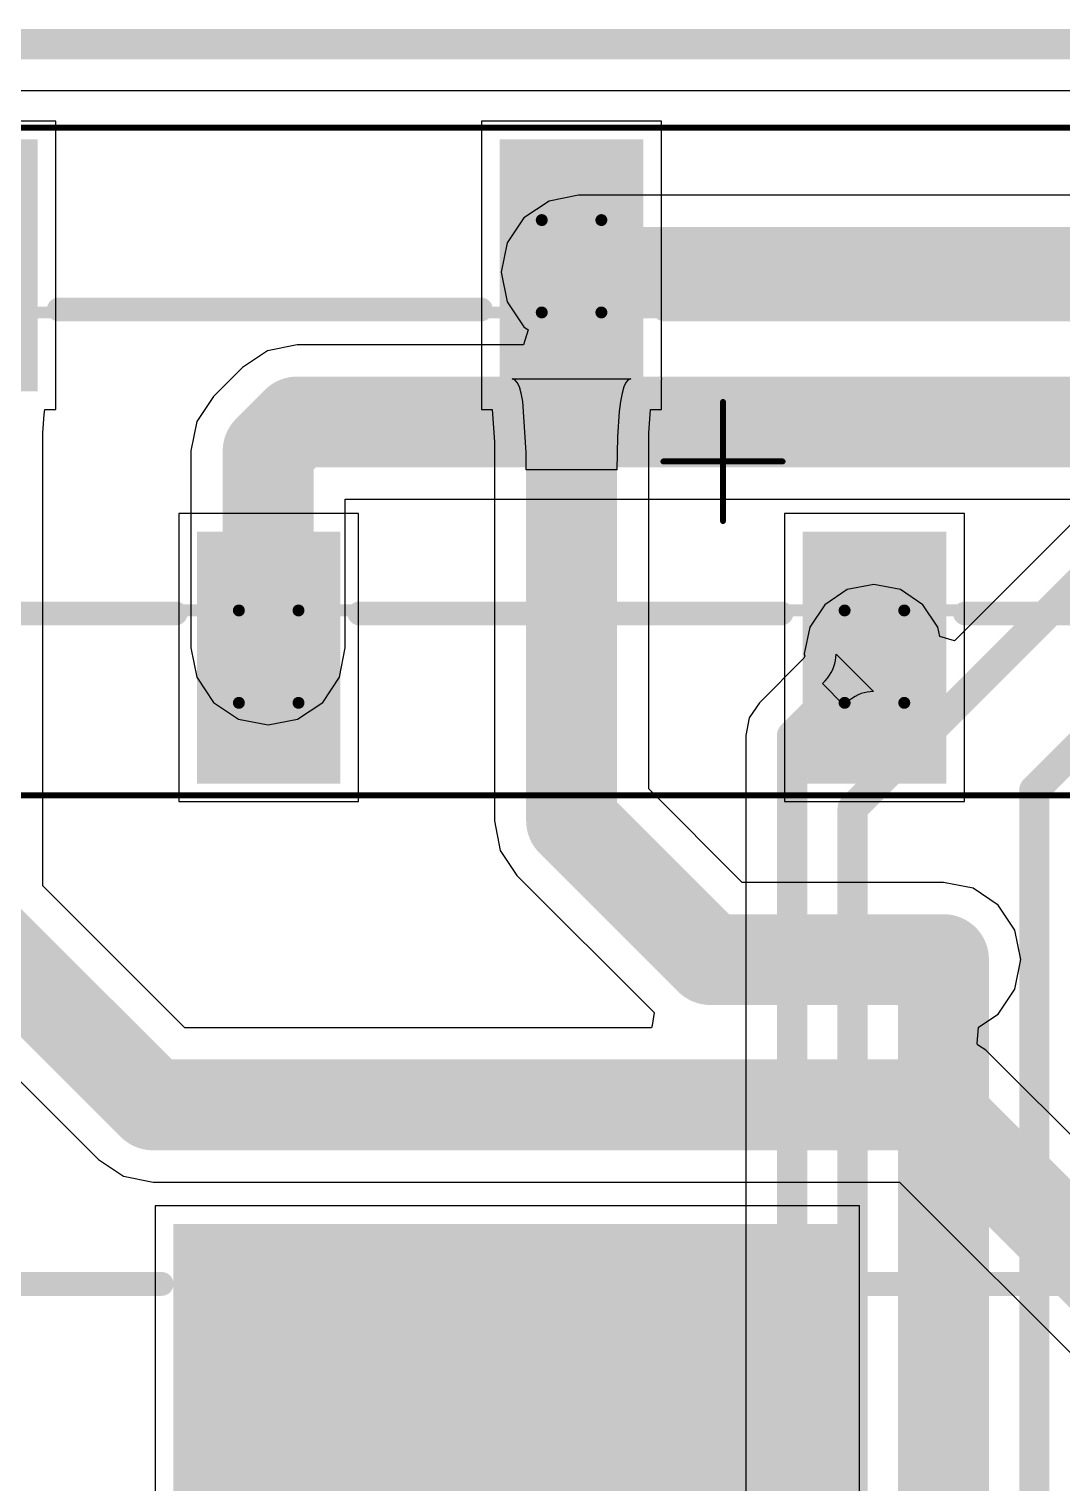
# Model space of a CAD drawing. Header units: millimetres. Extents: x 84.4 to 173.9, y 144 to 177.
# Drawn here: x 102.21 to 110.88, y 164.84 to 177.03 of the extents above; entities that cross this region are included whole.
import ezdxf

# ---------------------------------------------------------------- set-up
doc = ezdxf.new("R2010")
doc.units = ezdxf.units.MM
for name, color, linetype in [('BottomLayer', 5, 'Continuous'), ('KeepOutLayer', 6, 'Continuous'), ('Mechanical13', 56, 'Continuous'), ('Mechanical15', 56, 'Continuous'), ('MultiLayer', 9, 'Continuous'), ('TopLayer', 1, 'Continuous'), ('TopOverlay', 2, 'Continuous'), ('TopPaste', 8, 'Continuous'), ('TopSolder', 216, 'Continuous'), ('ViaHoleLayer', 16, 'Continuous')]:
    doc.layers.add(name, color=color, linetype=linetype)

# ---------------------------------------------------------------- blocks, each defined once
blk = doc.blocks.new('61000813321_18')
at = {"layer": 'Mechanical13', "const_width": 0.1}
for points in [[(-1.02, 2.025), (-1.52, 2.025)], [(-1.52, 2.025), (-1.52, 1.25)], [(-1.02, 2.025), (-1.02, 1.25)], [(3.56, 2.025), (3.56, 1.25)], [(4.06, 2.025), (3.56, 2.025)], [(4.06, 2.025), (4.06, 1.25)], [(10.41, 1.25), (-10.41, 1.25)], [(10.41, -1.25), (-10.41, -1.25)], [(1.02, -1.25), (1.02, -2.025)], [(1.52, -1.25), (1.52, -2.025)], [(1.52, -2.025), (1.02, -2.025)]]:
    blk.add_lwpolyline(points, dxfattribs=at)
at = {"layer": 'Mechanical13', "const_width": 0.05}
for points in [[(-1.545, 2.025, 1), (-1.495, 2.025, 1)], [(-1.545, 2.025, 1), (-1.495, 2.025, 1)], [(-1.045, 2.025, 1), (-0.995, 2.025, 1)], [(-1.045, 2.025, 1), (-0.995, 2.025, 1)], [(3.535, 2.025, 1), (3.585, 2.025, 1)], [(3.535, 2.025, 1), (3.585, 2.025, 1)], [(4.035, 2.025, 1), (4.085, 2.025, 1)], [(4.035, 2.025, 1), (4.085, 2.025, 1)], [(-1.545, 1.25, 1), (-1.495, 1.25, 1)], [(-1.045, 1.25, 1), (-0.995, 1.25, 1)], [(3.535, 1.25, 1), (3.585, 1.25, 1)], [(4.035, 1.25, 1), (4.085, 1.25, 1)], [(0.995, -1.25, 1), (1.045, -1.25, 1)], [(1.495, -1.25, 1), (1.545, -1.25, 1)], [(0.995, -2.025, 1), (1.045, -2.025, 1)], [(0.995, -2.025, 1), (1.045, -2.025, 1)], [(1.495, -2.025, 1), (1.545, -2.025, 1)], [(1.495, -2.025, 1), (1.545, -2.025, 1)]]:
    blk.add_lwpolyline(points, format="xyb", close=True, dxfattribs=at)
at = {"layer": 'Mechanical15', "const_width": 0.05}
for points in [[(10.685, 2.8), (-10.685, 2.8)], [(0, 0.5), (0, -0.5)], [(0.5, 0), (-0.5, 0)], [(10.685, -2.8), (-10.685, -2.8)]]:
    blk.add_lwpolyline(points, dxfattribs=at)
at = {"layer": 'Mechanical15', "const_width": 0.025}
for points in [[(-0.012, 0.5, 1), (0.012, 0.5, 1)], [(-0.512, 0, 1), (-0.487, 0, 1)], [(0.487, 0, 1), (0.512, 0, 1)], [(-0.012, -0.5, 1), (0.012, -0.5, 1)]]:
    blk.add_lwpolyline(points, format="xyb", close=True, dxfattribs=at)
at = {"layer": 'TopLayer'}
for points in [[(-1.77, 0.69), (-0.77, 0.69), (-1.77, 2.6), (-0.77, 2.6)], [(3.31, 0.69), (4.31, 0.69), (3.31, 2.6), (4.31, 2.6)], [(0.77, -2.6), (1.77, -2.6), (0.77, -0.69), (1.77, -0.69)]]:
    blk.add_solid(points, dxfattribs=at)
at = {"layer": 'TopOverlay', "const_width": 0.2}
for points in [[(-2.03, 1.275), (-5.57, 1.275)], [(3.05, 1.275), (-0.49, 1.275)], [(8.13, 1.275), (4.59, 1.275)], [(0.49, -1.275), (-3.05, -1.275)], [(5.57, -1.275), (2.03, -1.275)]]:
    blk.add_lwpolyline(points, dxfattribs=at)
at = {"layer": 'TopOverlay', "const_width": 0.1}
for points in [[(-2.08, 1.275, 1), (-1.98, 1.275, 1)], [(-0.54, 1.275, 1), (-0.44, 1.275, 1)], [(3, 1.275, 1), (3.1, 1.275, 1)], [(4.54, 1.275, 1), (4.64, 1.275, 1)], [(0.44, -1.275, 1), (0.54, -1.275, 1)], [(1.98, -1.275, 1), (2.08, -1.275, 1)], [(5.52, -1.275, 1), (5.62, -1.275, 1)]]:
    blk.add_lwpolyline(points, format="xyb", close=True, dxfattribs=at)
at = {"layer": 'TopPaste'}
for points in [[(-1.77, 0.69), (-0.77, 0.69), (-1.77, 2.6), (-0.77, 2.6)], [(3.31, 0.69), (4.31, 0.69), (3.31, 2.6), (4.31, 2.6)], [(0.77, -2.6), (1.77, -2.6), (0.77, -0.69), (1.77, -0.69)]]:
    blk.add_solid(points, dxfattribs=at)
at = {"layer": 'TopSolder'}
for points in [[(-1.872, 0.588), (-0.668, 0.588), (-1.872, 2.702), (-0.668, 2.702)], [(3.208, 0.588), (4.412, 0.588), (3.208, 2.702), (4.412, 2.702)], [(0.668, -2.702), (1.872, -2.702), (0.668, -0.588), (1.872, -0.588)], [(5.748, -2.702), (6.952, -2.702), (5.748, -0.588), (6.952, -0.588)]]:
    blk.add_solid(points, dxfattribs=at)
blk = doc.blocks.new('L_SMD_M_12_10_20')
at = {"layer": 'TopLayer'}
blk.add_solid([(-2.7, 3.4), (2.7, 3.4), (-2.7, 6.4), (2.7, 6.4)], dxfattribs=at)
at = {"layer": 'TopOverlay', "const_width": 0.2}
for points in [[(-6, 6), (-2.9, 6)], [(2.9, 6), (6, 6)]]:
    blk.add_lwpolyline(points, dxfattribs=at)
at = {"layer": 'TopOverlay', "const_width": 0.1}
for points in [[(-2.95, 6, 1), (-2.85, 6, 1)], [(2.85, 6, 1), (2.95, 6, 1)]]:
    blk.add_lwpolyline(points, format="xyb", close=True, dxfattribs=at)
at = {"layer": 'TopPaste'}
blk.add_solid([(-2.7, 3.4), (2.7, 3.4), (-2.7, 6.4), (2.7, 6.4)], dxfattribs=at)
at = {"layer": 'TopSolder'}
blk.add_solid([(-2.802, 3.298), (2.802, 3.298), (-2.802, 6.502), (2.802, 6.502)], dxfattribs=at)

msp = doc.modelspace()

# ---------------------------------------------------------------- linework, layer by layer
at = {"layer": 'BottomLayer'}
for p, q in [((89.507, 176.518), (116.372, 176.518)), ((106.823, 175.64), (106.575, 175.591)), ((116.459, 175.64), (106.823, 175.64)), ((106.575, 175.591), (106.365, 175.451)), ((106.365, 175.451), (106.224, 175.241)), ((106.224, 175.241), (106.175, 174.993)), ((106.175, 174.993), (106.224, 174.745)), ((106.224, 174.745), (106.365, 174.535)), ((106.4, 174.511), (106.362, 174.384)), ((106.365, 174.535), (106.4, 174.511)), ((104.214, 174.335), (104.004, 174.195)), ((104.462, 174.384), (104.214, 174.335)), ((106.362, 174.384), (104.462, 174.384)), ((104.004, 174.195), (103.761, 173.952)), ((103.761, 173.952), (103.621, 173.742)), ((103.621, 173.742), (103.572, 173.494)), ((103.572, 173.494), (103.572, 171.843)), ((104.866, 171.843), (104.866, 173.089)), ((104.866, 173.089), (111.027, 173.089)), ((110.98, 172.905), (109.975, 171.9)), ((109.299, 172.375), (109.076, 172.331)), ((109.522, 172.331), (109.299, 172.375)), ((109.076, 172.331), (108.887, 172.204)), ((109.711, 172.204), (109.522, 172.331)), ((108.887, 172.204), (108.761, 172.015)), ((109.837, 172.015), (109.711, 172.204)), ((108.761, 172.015), (108.716, 171.792)), ((109.853, 171.937), (109.837, 172.015)), ((109.975, 171.9), (109.853, 171.937)), ((103.572, 171.843), (103.621, 171.595)), ((104.817, 171.595), (104.866, 171.843)), ((108.707, 171.75), (108.339, 171.381)), ((108.711, 171.755), (108.707, 171.75)), ((108.715, 171.762), (108.711, 171.755)), ((108.718, 171.768), (108.715, 171.762)), ((108.716, 171.792), (108.72, 171.773)), ((108.72, 171.773), (108.718, 171.768)), ((108.72, 171.773), (108.72, 171.773)), ((108.972, 171.711), (108.977, 171.737)), ((108.977, 171.737), (108.981, 171.763)), ((108.981, 171.763), (108.982, 171.789)), ((108.982, 171.789), (109.296, 171.475)), ((108.91, 171.588), (108.927, 171.612)), ((108.927, 171.612), (108.942, 171.636)), ((108.942, 171.636), (108.954, 171.661)), ((108.954, 171.661), (108.964, 171.686)), ((108.964, 171.686), (108.972, 171.711)), ((103.621, 171.595), (103.761, 171.385)), ((104.677, 171.385), (104.817, 171.595)), ((108.869, 171.542), (108.89, 171.565)), ((109.048, 171.362), (108.869, 171.542)), ((108.89, 171.565), (108.91, 171.588)), ((103.761, 171.385), (103.971, 171.245)), ((104.467, 171.245), (104.677, 171.385)), ((108.339, 171.381), (108.254, 171.255)), ((109.071, 171.384), (109.048, 171.362)), ((109.095, 171.403), (109.071, 171.384)), ((109.119, 171.42), (109.095, 171.403)), ((109.143, 171.435), (109.119, 171.42)), ((109.167, 171.447), (109.143, 171.435)), ((109.192, 171.458), (109.167, 171.447)), ((109.218, 171.465), (109.192, 171.458)), ((109.243, 171.471), (109.218, 171.465)), ((109.269, 171.474), (109.243, 171.471)), ((109.296, 171.475), (109.269, 171.474)), ((103.971, 171.245), (104.219, 171.196)), ((104.219, 171.196), (104.467, 171.245)), ((108.254, 171.255), (108.225, 171.107)), ((108.225, 171.107), (108.225, 163.782))]:
    msp.add_line(p, q, dxfattribs=at)
for points, const_width in [([(106.823, 174.993), (122.532, 174.993)], 0.762), ([(104.219, 173.494), (104.462, 173.737)], 0.762), ([(104.462, 173.737), (120.232, 173.737)], 0.762), ([(104.219, 171.843), (104.219, 173.494)], 0.762), ([(109.121, 170.497), (111.255, 172.631)], 0.254), ([(108.613, 171.107), (109.299, 171.792)], 0.254), ([(110.645, 170.649), (111.757, 171.761)], 0.254), ([(108.613, 163.621), (108.613, 171.107)], 0.254), ([(110.645, 160.134), (110.645, 170.649)], 0.254), ([(109.121, 163.41), (109.121, 170.497)], 0.254), ([(109.883, 158.61), (109.883, 169.227)], 0.762)]:
    msp.add_lwpolyline(points, dxfattribs=dict(at, const_width=const_width))
for points, const_width in [([(106.632, 174.993, 1), (107.013, 174.993, 1)], 0.381), ([(106.664, 174.993, 1), (106.981, 174.993, 1)], 0.318), ([(104.271, 173.737, 1), (104.652, 173.737, 1)], 0.381), ([(104.271, 173.737, 1), (104.652, 173.737, 1)], 0.381), ([(104.029, 173.494, 1), (104.41, 173.494, 1)], 0.381), ([(104.029, 173.494, 1), (104.41, 173.494, 1)], 0.381), ([(104.029, 171.843, 1), (104.41, 171.843, 1)], 0.381), ([(104.06, 171.843, 1), (104.378, 171.843, 1)], 0.318), ([(109.14, 171.792, 1), (109.458, 171.792, 1)], 0.318), ([(109.236, 171.792, 1), (109.363, 171.792, 1)], 0.127), ([(108.55, 171.107, 1), (108.677, 171.107, 1)], 0.127), ([(108.55, 171.107, 1), (108.677, 171.107, 1)], 0.127), ([(110.582, 170.649, 1), (110.709, 170.649, 1)], 0.127), ([(110.582, 170.649, 1), (110.709, 170.649, 1)], 0.127), ([(109.058, 170.497, 1), (109.185, 170.497, 1)], 0.127), ([(109.058, 170.497, 1), (109.185, 170.497, 1)], 0.127), ([(109.693, 169.227, 1), (110.074, 169.227, 1)], 0.381), ([(109.724, 169.227, 1), (110.042, 169.227, 1)], 0.318)]:
    msp.add_lwpolyline(points, format="xyb", close=True, dxfattribs=dict(at, const_width=const_width))
at = {"layer": 'KeepOutLayer', "const_width": 0.254}
msp.add_lwpolyline([(89.133, 176.906), (137.179, 176.906)], dxfattribs=at)
at = {"layer": 'MultiLayer', "const_width": 0.318}
for points in [[(106.664, 174.993, 1), (106.981, 174.993, 1)], [(104.06, 171.843, 1), (104.378, 171.843, 1)], [(109.14, 171.792, 1), (109.458, 171.792, 1)], [(109.724, 169.227, 1), (110.042, 169.227, 1)]]:
    msp.add_lwpolyline(points, format="xyb", close=True, dxfattribs=at)
at = {"layer": 'TopLayer'}
for p, q in [((96.468, 176.518), (116.372, 176.518)), ((102.438, 176.26), (100.93, 176.26)), ((102.438, 174.109), (102.438, 176.26)), ((107.518, 176.26), (106.01, 176.26)), ((106.01, 176.26), (106.01, 174.109)), ((107.518, 174.109), (107.518, 176.26)), ((102.44, 174.099), (102.438, 174.109)), ((102.438, 174.092), (102.44, 174.099)), ((102.439, 174.084), (102.438, 174.092)), ((102.438, 174.078), (102.439, 174.084)), ((102.438, 173.842), (102.438, 174.078)), ((106.01, 174.109), (106.008, 174.099)), ((106.008, 174.099), (106.01, 174.092)), ((106.01, 174.092), (106.009, 174.084)), ((106.009, 174.084), (106.01, 174.078)), ((106.01, 174.078), (106.01, 173.842)), ((106.289, 174.092), (106.267, 174.099)), ((106.267, 174.099), (107.261, 174.099)), ((106.309, 174.069), (106.289, 174.092)), ((106.326, 174.031), (106.309, 174.069)), ((107.219, 174.069), (107.202, 174.031)), ((107.239, 174.092), (107.219, 174.069)), ((107.261, 174.099), (107.239, 174.092)), ((107.52, 174.099), (107.518, 174.109)), ((107.518, 174.092), (107.52, 174.099)), ((107.519, 174.084), (107.518, 174.092)), ((107.518, 174.078), (107.519, 174.084)), ((107.518, 173.842), (107.518, 174.078)), ((106.341, 173.978), (106.326, 174.031)), ((106.354, 173.909), (106.341, 173.978)), ((107.187, 173.978), (107.174, 173.909)), ((107.202, 174.031), (107.187, 173.978)), ((102.342, 173.801), (102.347, 173.842)), ((102.347, 173.842), (102.438, 173.842)), ((106.01, 173.842), (106.099, 173.842)), ((106.099, 173.842), (106.117, 173.57)), ((106.382, 173.482), (106.354, 173.909)), ((107.164, 173.825), (107.15, 173.612)), ((107.174, 173.909), (107.164, 173.825)), ((107.422, 173.801), (107.427, 173.842)), ((107.427, 173.842), (107.518, 173.842)), ((102.331, 173.647), (102.342, 173.801)), ((107.411, 173.647), (107.422, 173.801)), ((102.331, 169.846), (102.331, 173.647)), ((106.117, 173.57), (106.117, 170.39)), ((107.15, 173.612), (107.145, 173.337)), ((107.411, 170.659), (107.411, 173.647)), ((106.383, 173.337), (106.382, 173.482)), ((107.145, 173.337), (106.383, 173.337)), ((104.978, 172.97), (103.47, 172.97)), ((103.47, 172.97), (103.47, 170.552)), ((104.978, 170.552), (104.978, 172.97)), ((110.058, 172.97), (108.55, 172.97)), ((108.55, 172.97), (108.55, 170.552)), ((110.058, 170.552), (110.058, 172.97)), ((108.196, 169.874), (107.411, 170.659)), ((103.47, 170.552), (104.978, 170.552)), ((108.55, 170.552), (110.058, 170.552)), ((106.117, 170.39), (106.166, 170.143)), ((106.166, 170.143), (106.306, 169.933)), ((106.306, 169.933), (107.457, 168.782)), ((103.522, 168.655), (102.331, 169.846)), ((109.883, 169.874), (108.196, 169.874)), ((110.131, 169.825), (109.883, 169.874)), ((110.341, 169.685), (110.131, 169.825)), ((110.481, 169.475), (110.341, 169.685)), ((110.531, 169.227), (110.481, 169.475)), ((110.481, 168.979), (110.531, 169.227)), ((101.226, 169.12), (102.796, 167.55)), ((110.341, 168.769), (110.481, 168.979)), ((107.457, 168.782), (107.441, 168.675)), ((110.177, 168.66), (110.341, 168.769)), ((107.435, 168.655), (103.522, 168.655)), ((107.441, 168.675), (107.435, 168.655)), ((110.165, 168.524), (110.177, 168.66)), ((110.169, 168.513), (110.165, 168.524)), ((110.239, 168.466), (110.169, 168.513)), ((113.821, 164.884), (110.239, 168.466)), ((102.796, 167.55), (103.006, 167.41)), ((103.006, 167.41), (103.254, 167.36)), ((103.254, 167.36), (109.513, 167.36)), ((109.513, 167.36), (112.51, 164.364)), ((109.18, 167.16), (103.272, 167.16)), ((103.272, 167.16), (103.272, 163.652)), ((109.18, 163.652), (109.18, 167.16))]:
    msp.add_line(p, q, dxfattribs=at)
at = {"layer": 'TopLayer', "const_width": 0.762}
for points in [[(106.764, 170.39), (106.764, 175.051)], [(106.764, 170.39), (107.927, 169.227)], [(101.684, 169.578), (103.254, 168.008)], [(107.927, 169.227), (109.883, 169.227)], [(103.254, 168.008), (109.782, 168.008)], [(109.782, 168.008), (113.363, 164.426)], [(106.226, 162.242), (106.226, 165.406)]]:
    msp.add_lwpolyline(points, dxfattribs=at)
at = {"layer": 'TopLayer'}
for points, const_width in [([(106.574, 175.051, 1), (106.955, 175.051, 1)], 0.381), ([(106.664, 174.993, 1), (106.981, 174.993, 1)], 0.318), ([(104.06, 171.843, 1), (104.378, 171.843, 1)], 0.318), ([(109.14, 171.792, 1), (109.458, 171.792, 1)], 0.318), ([(106.574, 170.39, 1), (106.955, 170.39, 1)], 0.381), ([(106.574, 170.39, 1), (106.955, 170.39, 1)], 0.381), ([(107.737, 169.227, 1), (108.118, 169.227, 1)], 0.381), ([(107.737, 169.227, 1), (108.118, 169.227, 1)], 0.381), ([(109.693, 169.227, 1), (110.074, 169.227, 1)], 0.381), ([(109.724, 169.227, 1), (110.042, 169.227, 1)], 0.318), ([(103.063, 168.008, 1), (103.444, 168.008, 1)], 0.381), ([(103.063, 168.008, 1), (103.444, 168.008, 1)], 0.381), ([(109.591, 168.008, 1), (109.972, 168.008, 1)], 0.381), ([(109.591, 168.008, 1), (109.972, 168.008, 1)], 0.381), ([(106.035, 165.406, 1), (106.416, 165.406, 1)], 0.381)]:
    msp.add_lwpolyline(points, format="xyb", close=True, dxfattribs=dict(at, const_width=const_width))
at = {"layer": 'ViaHoleLayer', "const_width": 0.191}
for points in [[(106.727, 174.993, 1), (106.918, 174.993, 1)], [(104.124, 171.843, 1), (104.314, 171.843, 1)], [(109.204, 171.792, 1), (109.394, 171.792, 1)], [(109.788, 169.227, 1), (109.978, 169.227, 1)]]:
    msp.add_lwpolyline(points, format="xyb", close=True, dxfattribs=at)

# ---------------------------------------------------------------- block references
for name, p, rotation in [('61000813321_18', (108.034, 173.406), 180), ('L_SMD_M_12_10_20', (106.226, 160.506), 360)]:
    msp.add_blockref(name, p, dxfattribs=dict(rotation=rotation))

doc.saveas('drawing.dxf')
